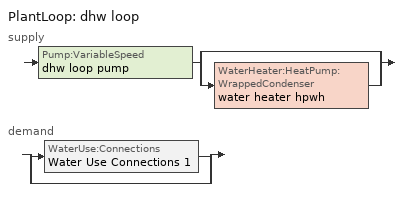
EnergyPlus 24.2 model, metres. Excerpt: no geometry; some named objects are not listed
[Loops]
PlantLoop 'dhw loop'
 supply: Pump:VariableSpeed 'dhw loop pump' > split
  | bypass
  | WaterHeater:HeatPump:WrappedCondenser 'water heater hpwh'
 demand: split
  | WaterUse:Connections 'Water Use Connections 1'
  | bypass
[ZoneControl:Thermostat]
conditioned space Thermostat: Zone or ZoneList=conditioned space; Control Type Schedule=conditioned space Thermostat Schedule; Control 1=conditioned space temperature setpoint; Temperature Difference Between Cutout And Setpoint {deltaC}=0
[ThermostatSetpoint:DualSetpoint]
conditioned space temperature setpoint: Heating Setpoint Temperature Schedule=heating setpoint; Cooling Setpoint Temperature Schedule=cooling setpoint
[AirLoopHVAC:UnitarySystem]
unit heater unitary system: Control Type=Load; Controlling Zone or Thermostat Location=conditioned space; Dehumidification Control Type=None; Availability Schedule=Always On Discrete; Supply Fan=unit heater supply fan; Fan Placement=BlowThrough; Supply Air Fan Operating Mode Schedule=unit heater auto fan schedule; Heating Coil=unit heater htg coil; DX Heating Coil Sizing Ratio=1; Use DOAS DX Cooling Coil=No; Minimum Supply Air Temperature {C}=2; Latent Load Control=SensibleOnlyLoadControl; Cooling Supply Air Flow Rate Method=None; Heating Supply Air Flow Rate Method=SupplyAirFlowRate; Heating Supply Air Flow Rate {m3/s}=0.82638; No Load Supply Air Flow Rate Method=SupplyAirFlowRate; No Load Supply Air Flow Rate {m3/s}=0; No Load Supply Air Flow Rate Control Set To Low Speed=Yes; Maximum Supply Air Temperature {C}=48.8889; Maximum Outdoor Dry-Bulb Temperature for Supplemental Heater Operation {C}=21; Ancillary On-Cycle Electric Power {W}=0; Ancillary Off-Cycle Electric Power {W}=0
[Fan:SystemModel] Availability Schedule=Always On Discrete; Speed Control Method=Discrete; Electric Power Minimum Flow Rate Fraction=0.2; Design Pressure Rise {Pa}=500; Motor Efficiency=1; Motor In Air Stream Fraction=1; Design Electric Power Consumption {W}=Autosize; Design Power Sizing Method=PowerPerFlow; Electric Power Per Unit Flow Rate Per Unit Pressure {W/((m3/s)-Pa)}=1.66667; Fan Total Efficiency=0.7; Motor Loss Radiative Fraction=0; Number of Speeds=1
Name | Design Maximum Air Flow Rate {m3/s} | Electric Power Per Unit Flow Rate {W/(m3/s)} | Speed Flow Fraction 1 | Speed Electric Power Fraction 1
unit heater supply fan | 0.82638 | 1e-06 | 1 | 1
water heater fan | 0.0854225 | 97.8923
[Coil:Heating:Fuel]
unit heater htg coil: Availability Schedule=Always On Discrete; Fuel Type=NaturalGas; Burner Efficiency=0.68; Nominal Capacity {W}=17598; On Cycle Parasitic Electric Load {W}=0; Off Cycle Parasitic Fuel Load {W}=0
[Zone equipment]
conditioned space: unit heater unitary system
[PlantLoop]
dhw loop: Fluid Type=Water; Plant Equipment Operation Scheme=dhw loop Operation Schemes; Maximum Loop Temperature {C}=100; Minimum Loop Temperature {C}=0; Maximum Loop Flow Rate {m3/s}=0.01; Minimum Loop Flow Rate {m3/s}=0; Plant Loop Volume {m3}=0.003; Load Distribution Scheme=Optimal; Plant Loop Demand Calculation Scheme=SingleSetpoint; Common Pipe Simulation=None
[Sizing:Plant]
dhw loop: Loop Type=Heating; Design Loop Exit Temperature {C}=51.6667; Loop Design Temperature Difference {deltaC}=5.55556; Sizing Option=NonCoincident; Zone Timesteps in Averaging Window=1; Coincident Sizing Factor Mode=None
[Pump:VariableSpeed]
dhw loop pump: Design Maximum Flow Rate {m3/s}=0.01; Design Pump Head {Pa}=1; Design Power Consumption {W}=0; Motor Efficiency=0.85; Fraction of Motor Inefficiencies to Fluid Stream=0; Coefficient 1 of the Part Load Performance Curve=0; Coefficient 2 of the Part Load Performance Curve=1; Coefficient 3 of the Part Load Performance Curve=0; Coefficient 4 of the Part Load Performance Curve=0; Design Minimum Flow Rate {m3/s}=0; Pump Control Type=Intermittent; Skin Loss Radiative Fraction=0.5; Design Power Sizing Method=PowerPerFlowPerPressure; Design Electric Power per Unit Flow Rate {W/(m3/s)}=348701.1; Design Shaft Power per Unit Flow Rate per Unit Head {W/((m3/s)-Pa)}=1.28205; Design Minimum Flow Rate Fraction=0
[WaterHeater:Stratified]
water heater tank: Tank Volume {m3}=0.27255; Tank Height {m}=1.5975; Tank Shape=VerticalCylinder; Maximum Temperature Limit {C}=90; Heater Priority Control=MasterSlave; Heater 1 Setpoint Temperature Schedule=water heater TopElementSetpoint; Heater 1 Deadband Temperature Difference {deltaC}=18.5; Heater 1 Capacity {W}=4500.11; Heater 1 Height {m}=1.26469; Heater 2 Setpoint Temperature Schedule=water heater BottomElementSetpoint; Heater 2 Deadband Temperature Difference {deltaC}=3.89; Heater 2 Capacity {W}=4500.11; Heater 2 Height {m}=0.332813; Heater Fuel Type=Electricity; Heater Thermal Efficiency=1; Off Cycle Parasitic Fuel Consumption Rate {W}=3; Off Cycle Parasitic Fuel Type=Electricity; Off Cycle Parasitic Heat Fraction to Tank=0; Off Cycle Parasitic Height {m}=0; On Cycle Parasitic Fuel Consumption Rate {W}=3; On Cycle Parasitic Fuel Type=Electricity; On Cycle Parasitic Heat Fraction to Tank=0; On Cycle Parasitic Height {m}=0; Ambient Temperature Indicator=Schedule; Ambient Temperature Schedule=water heater Tamb act; Uniform Skin Loss Coefficient per Unit Area to Ambient Temperature {W/m2-K}=0.92499; Skin Loss Fraction to Zone=1; Off Cycle Flue Loss Coefficient to Ambient Temperature {W/K}=0; Off Cycle Flue Loss Fraction to Zone=1; Use Side Effectiveness=1; Use Side Inlet Height {m}=0; Use Side Outlet Height {m}=Autocalculate; Source Side Effectiveness=1; Source Side Inlet Height {m}=0; Source Side Outlet Height {m}=0; Inlet Mode=Fixed; Use Side Design Flow Rate {m3/s}=0.00453494; Source Side Design Flow Rate {m3/s}=0; Indirect Water Heating Recovery Time {hr}=1.5; Number of Nodes=6; Additional Destratification Conductivity {W/m-K}=0; Node 1 Additional Loss Coefficient {W/K}=0; Node 2 Additional Loss Coefficient {W/K}=0; Node 3 Additional Loss Coefficient {W/K}=0; Node 4 Additional Loss Coefficient {W/K}=0; Node 5 Additional Loss Coefficient {W/K}=0; Node 6 Additional Loss Coefficient {W/K}=0
[WaterHeater:Sizing]
water heater tank: Design Mode=PeakDraw; Time Storage Can Meet Peak Draw {hr}=0.538503; Time for Tank Recovery {hr}=0; Nominal Tank Volume for Autosizing Plant Connections {m3}=1
[WaterHeater:HeatPump:WrappedCondenser]
water heater hpwh: Compressor Setpoint Temperature Schedule=water heater setpoint; Dead Band Temperature Difference {deltaC}=3.89; Condenser Bottom Location {m}=0.0665625; Condenser Top Location {m}=0.865313; Evaporator Air Flow Rate {m3/s}=0.0854225; Inlet Air Configuration=Schedule; Inlet Air Temperature Schedule=water heater Tamb act; Inlet Air Humidity Schedule=water heater RHamb act; Tank=water heater tank; DX Coil=water heater coil; Minimum Inlet Air Temperature for Compressor Operation {C}=5.55556; Maximum Inlet Air Temperature for Compressor Operation {C}=48.8889; Compressor Location=Schedule; Compressor Ambient Temperature Schedule=water heater Tamb act; Fan=water heater fan; Fan Placement=DrawThrough; On Cycle Parasitic Electric Load {W}=0; Off Cycle Parasitic Electric Load {W}=0; Parasitic Heat Rejection Location=Outdoors; Inlet Air Mixer Schedule=Always On Discrete; Tank Element Control Logic=MutuallyExclusive; Control Sensor 1 Height In Stratified Tank {m}=1.26469; Control Sensor 1 Weight=0.75; Control Sensor 2 Height In Stratified Tank {m}=0.465938
[Coil:WaterHeating:AirToWaterHeatPump:Wrapped]
water heater coil: Rated Heating Capacity {W}=2149.38; Rated COP {W/W}=4.299056; Rated Sensible Heat Ratio=0.88; Rated Evaporator Inlet Air Dry-Bulb Temperature {C}=19.7222; Rated Evaporator Inlet Air Wet-Bulb Temperature {C}=13.561; Rated Condenser Water Temperature {C}=48.89; Rated Evaporator Air Flow Rate {m3/s}=0.0854225; Evaporator Fan Power Included in Rated COP=Yes; Crankcase Heater Capacity {W}=0; Maximum Ambient Temperature for Crankcase Heater Operation {C}=0; Evaporator Air Temperature Type for Curve Objects=WetBulbTemperature; Heating Capacity Function of Temperature Curve=HPWH-Cap-fT; Heating Capacity Function of Air Flow Fraction Curve=HPWH-Htg-Cap-FF; Heating COP Function of Temperature Curve=HPWH-COP-fT; Heating COP Function of Air Flow Fraction Curve=HPWH-Htg-COP-FF; Part Load Fraction Correlation Curve=HPWH-COP-fPLR
[SetpointManager:Scheduled]
Setpoint Manager Scheduled 1: Control Variable=Temperature; Schedule=dhw temp
[WaterUse:Connections]
Water Use Connections 1: Drain Water Heat Exchanger Type=None; Drain Water Heat Exchanger Destination=Plant; Water Use Equipment Name 1=dhw fixtures; Water Use Equipment Name 2=dhw distribution waste; Water Use Equipment Name 3=clothes washer; Water Use Equipment Name 4=dishwasher
[WaterUse:Equipment]
Name | Peak Flow Rate {m3/s} | Flow Rate Fraction Schedule | Target Temperature Schedule
dhw fixtures | 5.3566e-05 | hot_water_fixtures | mixed water temperature schedule
dhw distribution waste | 1.62389e-05 | hot_water_fixtures | mixed water temperature schedule
clothes washer | 3.51144e-06 | hot_water_clothes_washer
[PlantEquipmentOperationSchemes]
dhw loop Operation Schemes: Control Scheme Object Type 1=PlantEquipmentOperation:HeatingLoad; Control Scheme Name 1=dhw loop Heating Operation Scheme; Control Scheme Schedule Name 1=Always On Discrete
[PlantEquipmentOperation:HeatingLoad]
dhw loop Heating Operation Scheme: Load Range Lower Limit 1 {W}=0; Load Range Upper Limit 1 {W}=1000000000; Range Equipment List Name 1=dhw loop Heating Equipment List
[PlantEquipmentList]
dhw loop Heating Equipment List: WaterHeater:HeatPump:WrappedCondenser, water heater hpwh
[EnergyManagementSystem:Sensor]
Name | Output:Variable or Output:Meter Index Key | Output:Variable or Output:Meter
conditioned_space_clg_unmet_s | conditioned space | Zone Cooling Setpoint Not Met Time
conditioned_space_htg_unmet_s | conditioned space | Zone Heating Setpoint Not Met Time
fridge_tin_s; tin_s; tin_s_1; water_heater_amb_temp | conditioned space | Zone Mean Air Temperature
ig_ee_conv_2 | clothes washer | Electric Equipment Convective Heating Energy
ig_ee_rad_2 | clothes washer | Electric Equipment Radiant Heating Energy
s_conv_2 | inferred conditioned ceiling | Surface Inside Face Convection Heat Gain Energy
s_conv_3 | inferred conditioned floor | Surface Inside Face Convection Heat Gain Energy
s_conv_4 | Slab2 | Surface Inside Face Convection Heat Gain Energy
s_conv_5 | Wall3 | Surface Inside Face Convection Heat Gain Energy
s_conv_6 | Wall4 | Surface Inside Face Convection Heat Gain Energy
s_conv_7 | Wall5 | Surface Inside Face Convection Heat Gain Energy
s_conv_8 | Wall6 | Surface Inside Face Convection Heat Gain Energy
s_conv_9 | Wall7 | Surface Inside Face Convection Heat Gain Energy
s_ig | Floor1 | Surface Inside Face Internal Gains Radiation Heat Gain Energy
s_ig_1 | Floor2 | Surface Inside Face Internal Gains Radiation Heat Gain Energy
s_ig_10 | Wall8 | Surface Inside Face Internal Gains Radiation Heat Gain Energy
s_ig_2 | inferred conditioned ceiling | Surface Inside Face Internal Gains Radiation Heat Gain Energy
s_ig_3 | inferred conditioned floor | Surface Inside Face Internal Gains Radiation Heat Gain Energy
s_ig_4 | Slab2 | Surface Inside Face Internal Gains Radiation Heat Gain Energy
s_ig_5 | Wall3 | Surface Inside Face Internal Gains Radiation Heat Gain Energy
s_ig_6 | Wall4 | Surface Inside Face Internal Gains Radiation Heat Gain Energy
s_ig_7 | Wall5 | Surface Inside Face Internal Gains Radiation Heat Gain Energy
s_ig_8 | Wall6 | Surface Inside Face Internal Gains Radiation Heat Gain Energy
s_ig_9 | Wall7 | Surface Inside Face Internal Gains Radiation Heat Gain Energy
s_lgt | Floor1 | Surface Inside Face Lights Radiation Heat Gain Energy
s_lgt_1 | Floor2 | Surface Inside Face Lights Radiation Heat Gain Energy
s_lgt_10 | Wall8 | Surface Inside Face Lights Radiation Heat Gain Energy
s_lgt_2 | inferred conditioned ceiling | Surface Inside Face Lights Radiation Heat Gain Energy
s_lgt_3 | inferred conditioned floor | Surface Inside Face Lights Radiation Heat Gain Energy
s_lgt_4 | Slab2 | Surface Inside Face Lights Radiation Heat Gain Energy
s_lgt_5 | Wall3 | Surface Inside Face Lights Radiation Heat Gain Energy
s_lgt_6 | Wall4 | Surface Inside Face Lights Radiation Heat Gain Energy
s_lgt_7 | Wall5 | Surface Inside Face Lights Radiation Heat Gain Energy
s_lgt_8 | Wall6 | Surface Inside Face Lights Radiation Heat Gain Energy
s_lgt_9 | Wall7 | Surface Inside Face Lights Radiation Heat Gain Energy
s_sol | Floor1 | Surface Inside Face Solar Radiation Heat Gain Energy
s_sol_1 | Floor2 | Surface Inside Face Solar Radiation Heat Gain Energy
s_sol_10 | Wall8 | Surface Inside Face Solar Radiation Heat Gain Energy
s_sol_2 | inferred conditioned ceiling | Surface Inside Face Solar Radiation Heat Gain Energy
s_sol_3 | inferred conditioned floor | Surface Inside Face Solar Radiation Heat Gain Energy
s_sol_4 | Slab2 | Surface Inside Face Solar Radiation Heat Gain Energy
s_sol_5 | Wall3 | Surface Inside Face Solar Radiation Heat Gain Energy
s_sol_6 | Wall4 | Surface Inside Face Solar Radiation Heat Gain Energy
s_sol_7 | Wall5 | Surface Inside Face Solar Radiation Heat Gain Energy
s_sol_8 | Wall6 | Surface Inside Face Solar Radiation Heat Gain Energy
s_sol_9 | Wall7 | Surface Inside Face Solar Radiation Heat Gain Energy
s_surf | Floor1 | Surface Inside Face Net Surface Thermal Radiation Heat Gain Energy
s_surf_1 | Floor2 | Surface Inside Face Net Surface Thermal Radiation Heat Gain Energy
s_surf_10 | Wall8 | Surface Inside Face Net Surface Thermal Radiation Heat Gain Energy
s_surf_2 | inferred conditioned ceiling | Surface Inside Face Net Surface Thermal Radiation Heat Gain Energy
s_surf_3 | inferred conditioned floor | Surface Inside Face Net Surface Thermal Radiation Heat Gain Energy
s_surf_4 | Slab2 | Surface Inside Face Net Surface Thermal Radiation Heat Gain Energy
s_surf_5 | Wall3 | Surface Inside Face Net Surface Thermal Radiation Heat Gain Energy
s_surf_6 | Wall4 | Surface Inside Face Net Surface Thermal Radiation Heat Gain Energy
s_surf_7 | Wall5 | Surface Inside Face Net Surface Thermal Radiation Heat Gain Energy
s_surf_8 | Wall6 | Surface Inside Face Net Surface Thermal Radiation Heat Gain Energy
s_surf_9 | Wall7 | Surface Inside Face Net Surface Thermal Radiation Heat Gain Energy
tout_s | conditioned space | Zone Outdoor Air Drybulb Temperature
unit_heater_htg_coil_s | unit heater htg coil | Heating Coil Heating Energy
unit_heater_supply_fan_s | unit heater supply fan | Fan Electricity Energy
water_heater_amb_rh | conditioned space | Zone Air Relative Humidity
water_heater_coil_energy | water heater coil | Cooling Coil Water Heating Electricity Rate
water_heater_fan_energy; water_heater_fan_pwr | water heater fan | Fan Electricity Rate
water_heater_lat_cool | water heater coil | Cooling Coil Latent Cooling Rate
water_heater_sens_cool | water heater coil | Cooling Coil Sensible Cooling Rate
water_heater_tank_energy | water heater tank | Water Heater Electricity Rate
water_heater_tank_off_cycle_parasitic | water heater tank | Water Heater Off Cycle Parasitic Electricity Rate
water_heater_tank_on_cycle_parasitic | water heater tank | Water Heater On Cycle Parasitic Electricity Rate
water_heater_tl | water heater tank | Water Heater Heat Loss Rate
water_heater_T_set | water heater setpoint | Schedule Value
win_s | conditioned space | Zone Air Humidity Ratio
[EnergyManagementSystem:Actuator]
Name | Actuated Component Unique | Actuated Component Type | Actuated Component Control Type
fridge_schedule_act | fridge schedule | Schedule:Constant | Schedule Value
infil_flow_act | infil flow | Zone Infiltration | Air Exchange Flow Rate
mech_vent_house_fan_cfis_act | mech vent house fan cfis | ElectricEquipment | Electricity Rate
mech_vent_house_fan_latent_load_act | mech vent house fan latent load | OtherEquipment | Power Level
mech_vent_house_fan_sensible_load_act | mech vent house fan sensible load | OtherEquipment | Power Level
natural_vent_flow_act | natural vent flow | Zone Infiltration | Air Exchange Flow Rate
water_heater_HPWHSchedOverride | water heater setpoint | Schedule:Constant | Schedule Value
water_heater_hpwh_ec_adj_act | water heater energy adjustment1 | OtherEquipment | Power Level
water_heater_lat_act | water heater lat | OtherEquipment | Power Level
water_heater_LESchedOverride | water heater BottomElementSetpoint | Schedule:Constant | Schedule Value
water_heater_RHamb_act | water heater RHamb act | Schedule:Constant | Schedule Value
water_heater_sens_act | water heater sens | OtherEquipment | Power Level
water_heater_Tamb_act | water heater Tamb act | Schedule:Constant | Schedule Value
water_heater_UESchedOverride | water heater TopElementSetpoint | Schedule:Constant | Schedule Value
whole_house_fan_act | whole house fan | ElectricEquipment | Electricity Rate
whole_house_fan_flow_act | whole house fan flow | Zone Infiltration | Air Exchange Flow Rate
whole_house_fan_mix_act | whole house fan mix | ZoneMixing | Air Exchange Flow Rate
[Schedule:Constant]
Name | Hourly Value
Always On Discrete | 1
unit heater auto fan schedule; water heater BottomElementSetpoint; water heater TopElementSetpoint | 0
dhw temp; water heater setpoint | 51.6667
mixed water temperature schedule | 40.5556
water heater RHamb act | 0.5
water heater Tamb act | 23
[Schedule:Day:Interval]
heating setpoint day: No, 03:00, 18.3333, 05:00, 20, 13:00, 18.3333, 18:00, 20, 24:00, 18.3333
heating setpoint day 1: No, 03:00, 18.3333, 18:00, 20, 24:00, 18.3333
heating setpoint default day; cooling setpoint default day: No, 24:00, 0
cooling setpoint day: No, 24:00, 25.5556
[Schedule:Week:Daily]
heating setpoint Week Rule - Jan1-Jan6: heating setpoint day, heating setpoint day, heating setpoint day, heating setpoint day, heating setpoint day, heating setpoint day, heating setpoint day 1, heating setpoint default day, heating setpoint default day, heating setpoint default day, heating setpoint default day, heating setpoint default day
heating setpoint Week Rule - Jan7-Dec31: heating setpoint day 1, heating setpoint day, heating setpoint day, heating setpoint day, heating setpoint day, heating setpoint day, heating setpoint day 1, heating setpoint default day, heating setpoint default day, heating setpoint default day, heating setpoint default day, heating setpoint default day
cooling setpoint Week Rule - Jan1-Dec31: cooling setpoint day, cooling setpoint day, cooling setpoint day, cooling setpoint day, cooling setpoint day, cooling setpoint day, cooling setpoint day, cooling setpoint default day, cooling setpoint default day, cooling setpoint default day, cooling setpoint default day, cooling setpoint default day
[Schedule:Year]
heating setpoint: heating setpoint Week Rule - Jan1-Jan6, 1, 1, 1, 6, heating setpoint Week Rule - Jan7-Dec31, 1, 7, 12, 31
cooling setpoint: cooling setpoint Week Rule - Jan1-Dec31, 1, 1, 12, 31
[Schedule:File] File=in.schedules.csv; Rows to Skip at Top=1; Number of Hours of Data=8760; Column Separator=Comma; Interpolate to Timestep=Yes; Minutes per Item=15; Adjust Schedule for Daylight Savings=Yes
Name | Column Number
dishwasher | 8
hot_water_clothes_washer | 9
hot_water_fixtures | 13
[Schedule:Compact]
conditioned space Thermostat Schedule: Through: 12/31, For: AllDays, Until: 24:00, 4
[Curve:Biquadratic] Minimum Value of x {BasedOnField A2}=0; Maximum Value of x {BasedOnField A2}=100; Minimum Value of y {BasedOnField A3}=0; Maximum Value of y {BasedOnField A3}=100
Name | Coefficient1 Constant | Coefficient2 x | Coefficient3 x**2 | Coefficient4 y | Coefficient5 y**2 | Coefficient6 x*y
HPWH-Cap-fT | 0.563 | 0.0437 | 3.9e-05 | 0.0055 | -0.000148 | -0.000145
HPWH-COP-fT | 1.1332 | 0.063 | -9.79e-05 | -0.00972 | -2.14e-05 | -0.000686
[Curve:Cubic] Coefficient1 Constant=1; Coefficient2 x=0; Coefficient3 x**2=0; Coefficient4 x**3=0; Minimum Value of x {BasedOnField A2}=0
Name | Maximum Value of x {BasedOnField A2}
HPWH-Htg-Cap-FF; HPWH-Htg-COP-FF | 100
HPWH-COP-fPLR | 1
